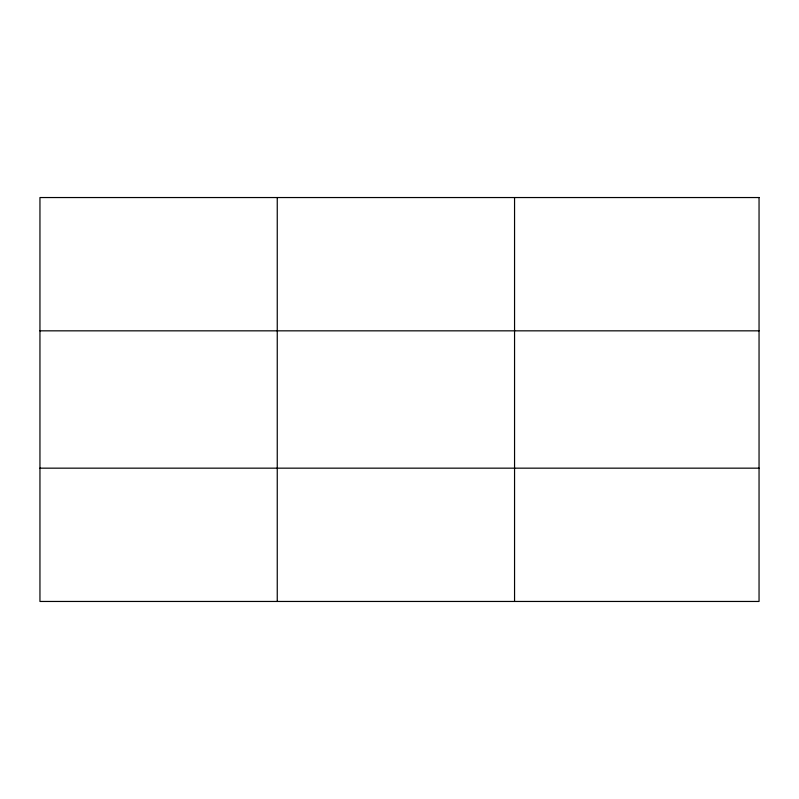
<?xml version="1.0" encoding="UTF-8"?>
<svg xmlns="http://www.w3.org/2000/svg" width="799" height="799" viewBox="0 0 799 799"><rect width="100%" height="100%" fill="white"/><g stroke="black" fill="none" stroke-linecap="round" stroke-linejoin="round"><path stroke-width="1.2" d="M277.253 601.457L277.253 197.543M514.556 601.457L514.556 197.543M39.95 330.836L759.05 330.836M39.95 468.164L759.05 468.164M759.05 197.543L759.05 601.457L39.95 601.457L39.95 197.543L759.05 197.543"/></g></svg>
